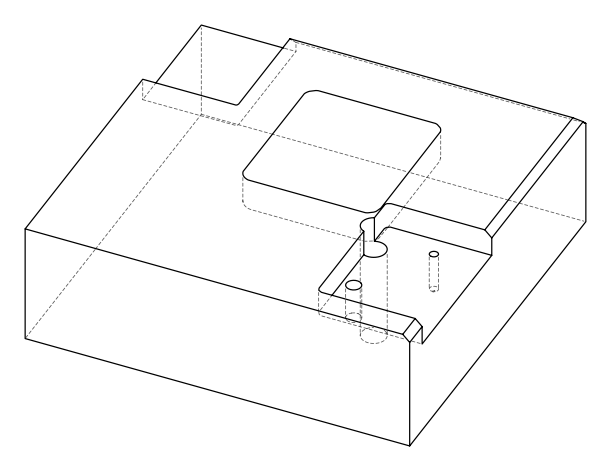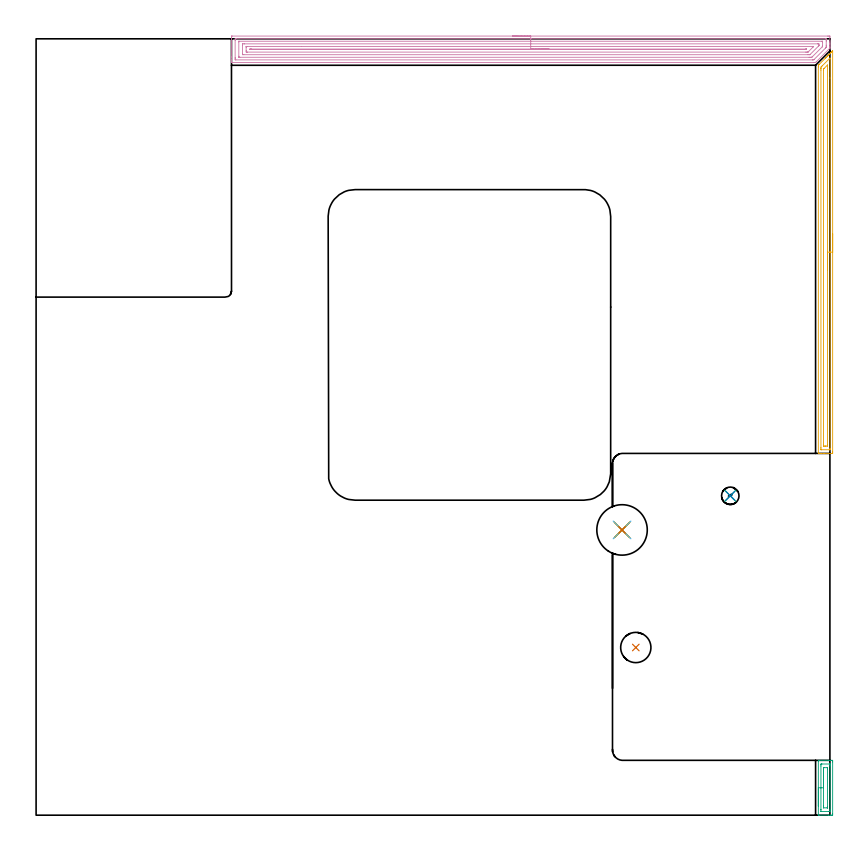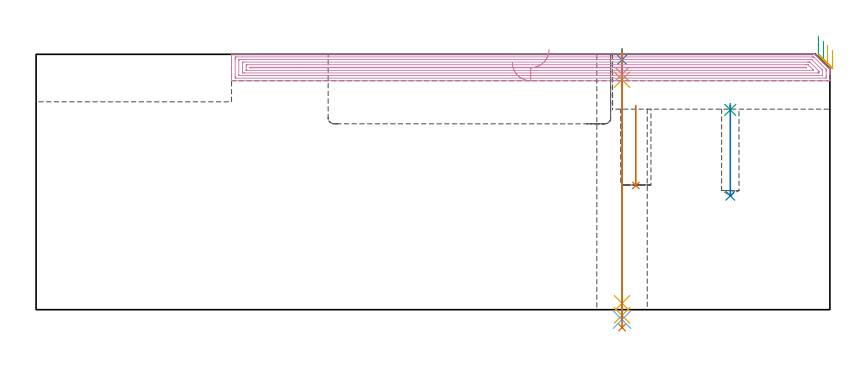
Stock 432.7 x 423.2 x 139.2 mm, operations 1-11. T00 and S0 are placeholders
(PLAN: 14 operations, 10 tool changes, 297.3 min)
(1 INDEXABLE_INSERT_DRILL_BLIND_HOLE_FROM_SOLID | STEP1POCKET | NXT0302_004 | 0.18 min | 15214 mm3)
(2 SPOT_DRILL | STEP1HOLE | NXT0321_9005460120000 | 0.05 min | 183 mm3)
(3 SPOT_DRILL_1 | STEP1POCKET_1 | NXT0321_9005460120000 | 0.03 min | 3260 mm3)
(4 DRILL_BLIND_HOLE_INTO_CENTER | STEP1HOLE | UGT0301_192 | 0.05 min | 289 mm3)
(5 GUN_DRILL_THROUGH_HOLE | STEP1HOLE | UGT0307_003 | 0.64 min | 4945 mm3)
(6 SPADE_DRILL_TO_ENLARGE_THROUGH_HOLE | STEP1HOLE | UGT0306_008 | 0.59 min | 28000 mm3)
(7 DRILL_TO_ENLARGE_THROUGH_HOLE | STEP1HOLE | UGT0301_390 | 0.61 min | 49179 mm3)
(8 DRILL_BLIND_HOLE_INTO_CENTER_1 | STEP1POCKET_1 | UGT0301_490 | 0.2 min | 3245 mm3)
(9 AREA_MILL | FG_CHAMFER_SURFACE | UGT0205_001 | 0.93 min | 1058 mm3)
(10 AREA_MILL_1 | FG_CHAMFER_SURFACE_1 | UGT0205_001 | 15.73 min | 34545 mm3)
(11 AREA_MILL_2 | FG_CHAMFER_SURFACE_2 | UGT0205_001 | 5.39 min | 6676 mm3)
(12 MILL_CORNER_NOTCH_RECTANGULAR | CORNER_NOTCH_RECTANGULAR | NXT0201_008 | Follow Part, ap 1.5, ae 75% | 141.18 min | 387605 mm3)
(13 MILL_OPEN_POCKET | POCKET_OPEN | NXT0201_013 | Follow Part, ap 2.5, ae 75% | 107.64 min | 569357 mm3)
(14 MILL_RECTANGULAR_POCKET | POCKET_RECTANGULAR_STRAIGHT | NXT0201_007 | Follow Part, ap 6.25, ae 75% | 24.02 min | 979808 mm3)
(TOOL NXT0302_004 | Index. Insert Drill 16.5mm [880-D1650L20-05] | D16.5 PA176 FL83 Z2)
(TOOL NXT0321_9005460120000 | NC Spot Drill, 142deg, 12mm, Carbide, Uncoated | D12 PA142 FL30 Z2)
(TOOL UGT0301_192 | Twist Drill 7.2 mm | D7.2 PA118 FL66 Z2)
(TOOL UGT0307_003 | Gun Drill 7 mm | D7 PA130 FL24 Z1)
(TOOL UGT0306_008 | Spade Drill 17.5mm | D17.5 PA132 FL10 Z2)
(TOOL UGT0301_390 | Twist Drill 27.5 mm | D27.5 PA118 FL165 Z2)
(TOOL UGT0301_490 | Carbide Drill 9.5 mm | D9.5 PA118 FL81 Z2)
(TOOL UGT0205_001 | Chamfer Mill 20 x 3 x 45 deg. | D20 FL50 Z2)
(TOOL NXT0201_008 | ENDMILL 6mm [2P460-0600-NA 1630] | D6 FL26 Z6)
(TOOL NXT0201_013 | ENDMILL 10mm | D10 FL30 Z4)
(TOOL NXT0201_007 | ENDMILL 25mm [R216.25-25050GCK54P 1620] | D25 R3 FL54 Z5)
(OP 1 INDEXABLE_INSERT_DRILL_BLIND_HOLE_FROM_SOLID)
G17 G21 G94 G90
T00 M6
G54
G17 G0 G90 X326.9 Y91.4 S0 M3
G43 Z149.2 H1
G94 G81 G98 Z67.7 F250. R111.3
G80
M5
M2
(OP 2 SPOT_DRILL)
G17 G21 G94 G90
T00 M6
G54
G17 G0 G90 X319.4 Y155.5 S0 M3
G43 Z149.2 H0
G94 G81 G98 Z136.2 F250. R142.2
G80
M5
M2
(OP 3 SPOT_DRILL_1)
G17 G21 G94 G90
T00 M6
G54
G17 G0 G90 X378.4 Y174.1 S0 M3
G43 Z149.2 H0
G94 G81 G98 Z108.891 F250. R112.3
G80
M5
M2
(OP 4 DRILL_BLIND_HOLE_INTO_CENTER)
G17 G21 G94 G90
T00 M6
G54
G17 G0 G90 X319.4 Y155.5 S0 M3
G43 Z149.2 H0
G94 G81 G98 Z128.4 F250. R141.2
G80
M5
M2
(OP 5 GUN_DRILL_THROUGH_HOLE)
G17 G21 G94 G90
T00 M6
G54
G17 G0 G90 X319.4 Y155.5 M8
G43 Z149.2 H0
Z137.103
S716 M3
G94 G1 Z125.371 F125. M26
G4 X.084
Z3.5 F250.
G4 X.084
Z-3.132 F125.
G4 X.084
M5
M9
G0 Z137.103
Z149.2
M2
(OP 6 SPADE_DRILL_TO_ENLARGE_THROUGH_HOLE)
G17 G21 G94 G90
T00 M6
G54
G17 G0 G90 X319.4 Y155.5 S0 M3
G43 Z149.2 H0
G94 G73 G98 Z-5.396 F250. Q16.066 R141.2
G80
M5
M2
(OP 7 DRILL_TO_ENLARGE_THROUGH_HOLE)
G17 G21 G94 G90
T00 M6
G54
G17 G0 G90 X319.4 Y155.5 S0 M3
G43 Z149.2 H0
G94 G73 G98 Z-9.762 F250. Q24.827 R141.2
G80
M5
M2
(OP 8 DRILL_BLIND_HOLE_INTO_CENTER_1)
G17 G21 G94 G90
T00 M6
G54
G17 G0 G90 X378.4 Y174.1 S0 M3
G43 Z149.2 H0
G94 G81 G98 Z62.1 F250. R111.3
G80
M5
M2
(OP 9 AREA_MILL)
G17 G21 G94 G90
T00 M6
G54
G17 G0 G90 X426.4 Y4.95 S1061 M3
G43 Z149.2 H0
G94 G1 Y4.988 Z148.328 F250.
Y5.102 Z147.463
Y5.291 Z146.612
Y5.553 Z145.78
Y5.887 Z144.974
Y6.29 Z144.2
Y6.758 Z143.464
Y7.29 Z142.772
Y7.879 Z142.129
Y8.522 Z141.539
Y9.214 Z141.008
Y9.95 Z140.54
Y10.724 Z140.137
Y11.53 Z139.803
Y12.362 Z139.541
Y13.213 Z139.352
Y14.078 Z139.238
Y14.95 Z139.2
Y29.469
X426.407 Y29.89 Z139.193
X426.783 Y29.9 Z138.817
X432.054 Z133.546
X432.931 Z132.662
X433.361 Z132.234
X433.809 Y29.896 Z131.786
X434.19 Y29.892 Z131.405
X434.193 Y29.855 Z131.403
X434.199 Y29.469 Z131.401
X434.2 Y29.077 Z131.4
Y0.918
X434.198 Y0.431 Z131.402
X434.193 Y0.045 Z131.403
X434.19 Y0.008 Z131.405
X433.809 Y0. Z131.786
X433.361 Z132.234
X432.931 Z132.662
X432.073 Z133.527
X426.783 Z138.817
X426.407 Y0.01 Z139.193
X426.4 Y0.431 Z139.2
Y14.95
X427.814 Z137.786
Y26.829
X427.816 Y27.562 Z137.784
X427.817 Y27.709 Z137.783
X427.821 Y27.883 Z137.779
X428.166 Y27.894 Z137.434
X428.357 Y27.899 Z137.243
X432.743 Z132.857
X432.768 Y27.894 Z132.832
X432.772 Y27.892 Z132.828
X432.779 Y27.863 Z132.821
X432.781 Y27.709 Z132.819
X432.785 Y26.976 Z132.815
X432.786 Y26.829 Z132.814
Y3.07
X432.784 Y2.338 Z132.816
X432.783 Y2.191 Z132.817
X432.779 Y2.017 Z132.821
X432.434 Y2.006 Z133.166
X432.243 Y2.001 Z133.357
X427.857 Z137.743
X427.832 Y2.006 Z137.768
X427.828 Y2.008 Z137.772
X427.821 Y2.037 Z137.779
X427.819 Y2.191 Z137.781
X427.814 Y2.924 Z137.786
Y3.07
Y14.95
X429.228 Z136.372
X429.229 Y25.264 Z136.371
X429.23 Y25.459 Z136.37
X429.234 Y25.849 Z136.366
X429.236 Y25.892 Z136.364
X429.243 Y25.894 Z136.357
X429.268 Y25.897 Z136.332
X429.319 Y25.899 Z136.281
X429.423 Y25.9 Z136.177
X431.228 Y25.898 Z134.372
X431.352 Y25.89 Z134.248
X431.365 Y25.852 Z134.235
X431.368 Y25.838 Z134.232
X431.37 Y25.756 Z134.23
X431.371 Y25.07 Z134.229
X431.372 Y24.875 Z134.228
X431.371 Y4.636 Z134.229
X431.37 Y4.44 Z134.23
X431.366 Y4.051 Z134.234
X431.364 Y4.008 Z134.236
X431.357 Y4.006 Z134.243
X431.332 Y4.003 Z134.268
X431.281 Y4.001 Z134.319
X431.177 Y4. Z134.423
X429.372 Y4.002 Z136.228
X429.247 Y4.01 Z136.353
X429.234 Y4.048 Z136.366
X429.232 Y4.062 Z136.368
X429.23 Y4.144 Z136.37
X429.229 Y4.83 Z136.371
X429.228 Y5.025 Z136.372
Y14.95
Y15.822 Z136.41
Y16.686 Z136.523
Y17.538 Z136.712
Y18.37 Z136.975
Y19.176 Z137.308
Y19.95 Z137.711
Y20.686 Z138.18
Y21.378 Z138.711
Y22.021 Z139.3
Y22.61 Z139.944
Y23.141 Z140.636
Y23.61 Z141.372
Y24.013 Z142.145
Y24.347 Z142.951
Y24.609 Z143.783
Y24.798 Z144.635
Y24.912 Z145.5
Y24.95 Z146.372
G0 Z149.2
M5
M2
(OP 10 AREA_MILL_1)
G17 G21 G94 G90
T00 M6
G54
G17 G0 G90 X259.6 Y424.7 S1061 M3
G43 Z149.2 H0
Z134.8
G94 G1 X259.638 Z133.928 F250.
X259.752 Z133.064
X259.941 Z132.212
X260.203 Z131.38
X260.537 Z130.574
X260.94 Z129.8
X261.408 Z129.064
X261.94 Z128.372
X262.529 Z127.729
X263.172 Z127.14
X263.864 Z126.609
X264.6 Z126.14
X265.374 Z125.737
X266.18 Z125.403
X267.012 Z125.141
X267.863 Z124.952
X268.728 Z124.838
X269.6 Z124.8
X431.546
X432.09 Y424.699 Z124.801
X432.628 Y424.694 Z124.803
X432.692 Y424.691 Z124.805
X432.7 Y424.159 Z125.337
Y421.495 Z127.999
Y420.934 Z128.563
Y420.607 Z128.889
Y420.046 Z129.451
Y419.72 Z129.776
Y419.067 Z130.432
Y418.596 Z130.903
Y418.27 Z131.224
X432.699 Y418.106 Z131.386
X432.697 Y418.093 Z131.399
X432.544 Y417.944 Z131.556
X425.171 Y410.571 Z138.929
X424.947 Y410.349 Z139.15
X424.901 Y410.307 Z139.193
X424.859 Y410.305 Z139.194
X424.054 Y410.3 Z139.2
X106.664
X106.51 Y410.303 Z139.188
X106.507 Y410.334 Z139.157
X106.5 Y410.697 Z138.802
Y411.077 Z138.423
Y411.729 Z137.766
Y412.943 Z136.554
Y413.505 Z135.99
Y423.878 Z125.619
X106.502 Y424.159 Z125.338
X106.508 Y424.692 Z124.806
X106.572 Y424.694 Z124.803
X107.11 Y424.7 Z124.8
X269.6
Y423.286 Z126.214
X430.304 Y423.285 Z126.215
X430.69 Y423.271 Z126.229
X430.698 Y422.88 Z126.62
X430.699 Y422.383 Z127.117
X430.7 Y421.989 Z127.511
Y419.72 Z129.78
Y419.326 Z130.174
X430.695 Y418.832 Z130.668
X430.69 Y418.635 Z130.865
X430.683 Y418.544 Z130.956
X430.64 Y418.498 Z131.002
X430.304 Y418.154 Z131.346
X424.054 Y411.905 Z137.595
X423.964 Y411.819 Z137.681
X423.867 Y411.729 Z137.771
X423.176 Y411.715 Z137.785
X423.162 Y411.714 Z137.786
X108.896 Y411.715 Z137.785
X108.51 Y411.729 Z137.771
X108.502 Y412.12 Z137.38
X108.501 Y412.617 Z136.883
X108.5 Y413.01 Z136.49
X108.501 Y422.383 Z127.117
X108.502 Y422.775 Z126.725
X108.51 Y423.271 Z126.229
X108.882 Y423.285 Z126.215
X108.896
X269.6 Y423.286 Z126.214
Y421.871 Z127.629
X428.141
X428.518 Y421.869 Z127.631
X428.644 Y421.867 Z127.633
X428.681 Y421.865 Z127.635
X428.69 Y421.796 Z127.704
X428.695 Y421.676 Z127.824
X428.699 Y421.495 Z128.005
X428.7 Y421.315 Z128.185
X428.699 Y419.54 Z129.96
X428.694 Y419.186 Z130.314
X428.69 Y419.011 Z130.489
X428.531 Y418.832 Z130.668
X428.518 Y418.818 Z130.682
X423.162 Y413.461 Z136.039
X422.873 Y413.182 Z136.318
X422.83 Y413.142 Z136.358
X422.775 Y413.135 Z136.365
X422.643 Y413.132 Z136.368
X422.269 Y413.13 Z136.37
X421.754 Y413.129 Z136.371
X421.376 Y413.128 Z136.372
X111.059 Y413.129 Z136.371
X110.681 Y413.131 Z136.369
X110.556 Y413.133 Z136.367
X110.519 Y413.135 Z136.365
X110.51 Y413.204 Z136.296
X110.505 Y413.324 Z136.176
X110.501 Y413.505 Z135.995
X110.5 Y413.685 Z135.815
X110.501 Y421.495 Z128.005
X110.503 Y421.673 Z127.827
X110.51 Y421.854 Z127.646
X110.522 Y421.865 Z127.635
X110.541 Y421.867 Z127.633
X110.587 Y421.87 Z127.63
X110.681 Y421.871 Z127.629
X269.6
Y420.457 Z129.043
X425.992
X426.617 Y420.452 Z129.048
X426.685 Y420.451 Z129.049
X426.69 Y420.361 Z129.139
X426.695 Y420.159 Z129.341
X426.7 Y419.753 Z129.747
X426.699 Y419.72 Z129.78
X426.693 Y419.506 Z129.994
X426.69 Y419.454 Z130.046
X426.657 Y419.416 Z130.084
X426.592 Y419.346 Z130.154
X426.406 Y419.156 Z130.344
X421.955 Y414.705 Z134.795
X421.871 Y414.623 Z134.877
X421.817 Y414.574 Z134.926
X421.788 Y414.55 Z134.95
X421.746 Y414.549 Z134.951
X421.376 Y414.544 Z134.956
X421.225 Y414.543 Z134.957
X420.483
X113.208
X112.583 Y414.548 Z134.952
X112.515 Y414.549 Z134.951
X112.51 Y414.639 Z134.861
X112.505 Y414.841 Z134.659
X112.5 Y415.248 Z134.252
Y419.72 Z129.78
X112.506 Y420.147 Z129.353
X112.51 Y420.361 Z129.139
X112.521 Y420.45 Z129.05
X112.623 Y420.453 Z129.048
X113.36 Y420.457 Z129.043
X113.511
X269.6
Y419.043 Z130.457
X423.842
X423.633 Y418.832 Z130.668
X423.398 Y418.596 Z130.904
X421.172 Y416.371 Z133.129
X420.967 Y416.168 Z133.332
X420.803 Y416.01 Z133.49
X420.757 Y415.967 Z133.533
X420.689 Y415.964 Z133.536
X420.483 Y415.96 Z133.54
X419.803 Y415.957 Z133.543
X419.59
X115.145 Y415.958 Z133.542
X114.933 Y415.959 Z133.541
X114.518 Y415.964 Z133.536
X114.51 Y416.168 Z133.332
X114.501 Y416.809 Z132.691
X114.5 Y418.585 Z130.915
X114.503 Y418.832 Z130.668
X114.507 Y418.992 Z130.508
X114.509 Y419.026 Z130.474
X114.58 Y419.036 Z130.464
X114.721 Y419.039 Z130.461
X114.934 Y419.042 Z130.458
X144.658 Y419.043 Z130.457
X269.6
Y417.629 Z131.871
X419.331
X419.59 Y417.628 Z131.872
X419.912 Y417.624 Z131.876
X419.944 Y417.622 Z131.878
X419.938 Y417.598 Z131.902
X419.862 Y417.52 Z131.98
X419.749 Y417.409 Z132.091
X419.714 Y417.378 Z132.122
X419.695 Y417.376 Z132.124
X419.59 Y417.374 Z132.126
X419.273 Y417.371 Z132.129
X116.931
X116.613 Y417.373 Z132.127
X116.547 Y417.375 Z132.125
X116.518 Y417.378 Z132.122
X116.51 Y417.389 Z132.111
X116.505 Y417.48 Z132.02
X116.512 Y417.622 Z131.878
X116.672 Y417.625 Z131.875
X116.931 Y417.627 Z131.873
X117.248 Y417.629 Z131.871
X117.507
X269.6
X270.472 Z131.909
X271.336 Z132.023
X272.188 Z132.212
X273.02 Z132.474
X273.826 Z132.808
X274.6 Z133.211
X275.336 Z133.68
X276.028 Z134.211
X276.671 Z134.8
X277.26 Z135.443
X277.791 Z136.135
X278.26 Z136.871
X278.663 Z137.645
X278.997 Z138.451
X279.259 Z139.283
X279.448 Z140.135
X279.562 Z141.
X279.6 Z141.871
G0 Z149.2
M5
M2
(OP 11 AREA_MILL_2)
G17 G21 G94 G90
T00 M6
G54
G17 G0 G90 X434.2 Y316.9 S1061 M3
G43 Z149.2 H0
Z141.4
G94 G1 Y316.862 Z140.528 F250.
Y316.748 Z139.664
Y316.559 Z138.812
Y316.297 Z137.98
Y315.963 Z137.174
Y315.56 Z136.4
Y315.091 Z135.664
Y314.56 Z134.972
Y313.971 Z134.329
Y313.328 Z133.74
Y312.636 Z133.208
Y311.9 Z132.74
Y311.126 Z132.337
Y310.32 Z132.003
Y309.488 Z131.741
Y308.636 Z131.552
Y307.771 Z131.438
Y306.9 Z131.4
Y198.323
X434.199 Y197.828 Z131.401
X434.196 Y197.433 Z131.403
X434.192 Y197.21 Z131.405
X433.809 Y197.2 Z131.789
X429.423 Z136.172
X428.023 Z137.573
X427.669 Z137.926
X426.716 Z138.884
X426.555 Y197.203 Z139.037
X426.402 Y197.21 Z139.189
X426.4 Y197.381 Z139.2
Y407.926
X426.407 Y408.8 Z139.193
X426.423 Y408.82 Z139.176
X426.791 Y409.192 Z138.807
X426.866 Y409.267 Z138.732
X430.163 Y412.564 Z135.434
X430.3 Y412.702 Z135.296
X430.442 Y412.843 Z135.156
X430.594 Y412.995 Z135.004
X430.739 Y413.141 Z134.857
X431.188 Y413.588 Z134.412
X431.485 Y413.886 Z134.113
X431.616 Y414.018 Z133.981
X431.977 Y414.377 Z133.623
X432.141 Y414.541 Z133.459
X432.379 Y414.78 Z133.219
X432.493 Y414.895 Z133.103
X433.07 Y415.471 Z132.529
X433.273 Y415.674 Z132.325
X433.37 Y415.772 Z132.226
X433.572 Y415.972 Z132.027
X433.637 Y416.037 Z131.962
X434.066 Y416.467 Z131.533
X434.172 Y416.568 Z131.426
X434.194 Y416.583 Z131.404
X434.199 Y416.568 Z131.399
X434.2 Y306.9 Z131.4
X432.786 Z132.814
X432.785 Y199.765 Z132.815
X432.784 Y199.616 Z132.816
X432.779 Y199.244 Z132.821
X432.774 Y199.21 Z132.826
X432.707 Y199.206 Z132.893
X432.598 Y199.202 Z133.002
X432.462 Y199.2 Z133.138
X428.076 Y199.201 Z137.524
X427.885 Y199.204 Z137.715
X427.851 Y199.207 Z137.749
X427.821 Y199.212 Z137.779
X427.82 Y199.256 Z137.78
X427.815 Y199.466 Z137.785
Y199.616
X427.814 Y200.361 Z137.786
Y406.138
X427.815 Y406.882 Z137.785
X427.817 Y407.032 Z137.783
X427.827 Y407.765 Z137.773
X427.98 Y407.926 Z137.62
X428.264 Y408.213 Z137.336
X428.546 Y408.496 Z137.054
X432.446 Y412.396 Z133.154
X432.551 Y412.499 Z133.049
X432.694 Y412.638 Z132.906
X432.769 Y412.708 Z132.831
X432.779 Y412.552 Z132.821
X432.783 Y412.396 Z132.817
X432.785 Y412.23 Z132.815
X432.786 Y401.83 Z132.814
Y306.9
X431.371 Z134.229
Y202.1
X431.367 Y201.404 Z134.233
X431.364 Y201.213 Z134.236
X431.177 Y201.208 Z134.423
X430.499 Y201.2 Z135.101
X430.3 Z135.3
X429.622 Y201.201 Z135.978
X429.423 Y201.207 Z136.177
X429.235 Y201.215 Z136.365
X429.231 Y201.404 Z136.369
X429.229 Y201.601 Z136.371
Y406.336
X429.231 Y406.534 Z136.369
X429.235 Y406.665 Z136.365
X429.245 Y406.734 Z136.355
X429.271 Y406.764 Z136.329
X429.423 Y406.923 Z136.177
X429.476 Y406.977 Z136.124
X431.247 Y408.748 Z134.353
X431.32 Y408.82 Z134.28
X431.343 Y408.836 Z134.257
X431.365 Y408.848 Z134.235
X431.367 Y408.82 Z134.233
X431.371 Y408.696 Z134.229
Y306.9
Y306.028 Z134.267
Y305.163 Z134.38
Y304.312 Z134.569
Y303.48 Z134.832
Y302.674 Z135.165
Y301.9 Z135.568
Y301.164 Z136.037
Y300.472 Z136.568
Y299.829 Z137.157
Y299.239 Z137.801
Y298.708 Z138.493
Y298.24 Z139.229
Y297.837 Z140.002
Y297.503 Z140.808
Y297.241 Z141.64
Y297.052 Z142.492
Y296.938 Z143.357
Y296.9 Z144.229
G0 Z149.2
M5
M2
